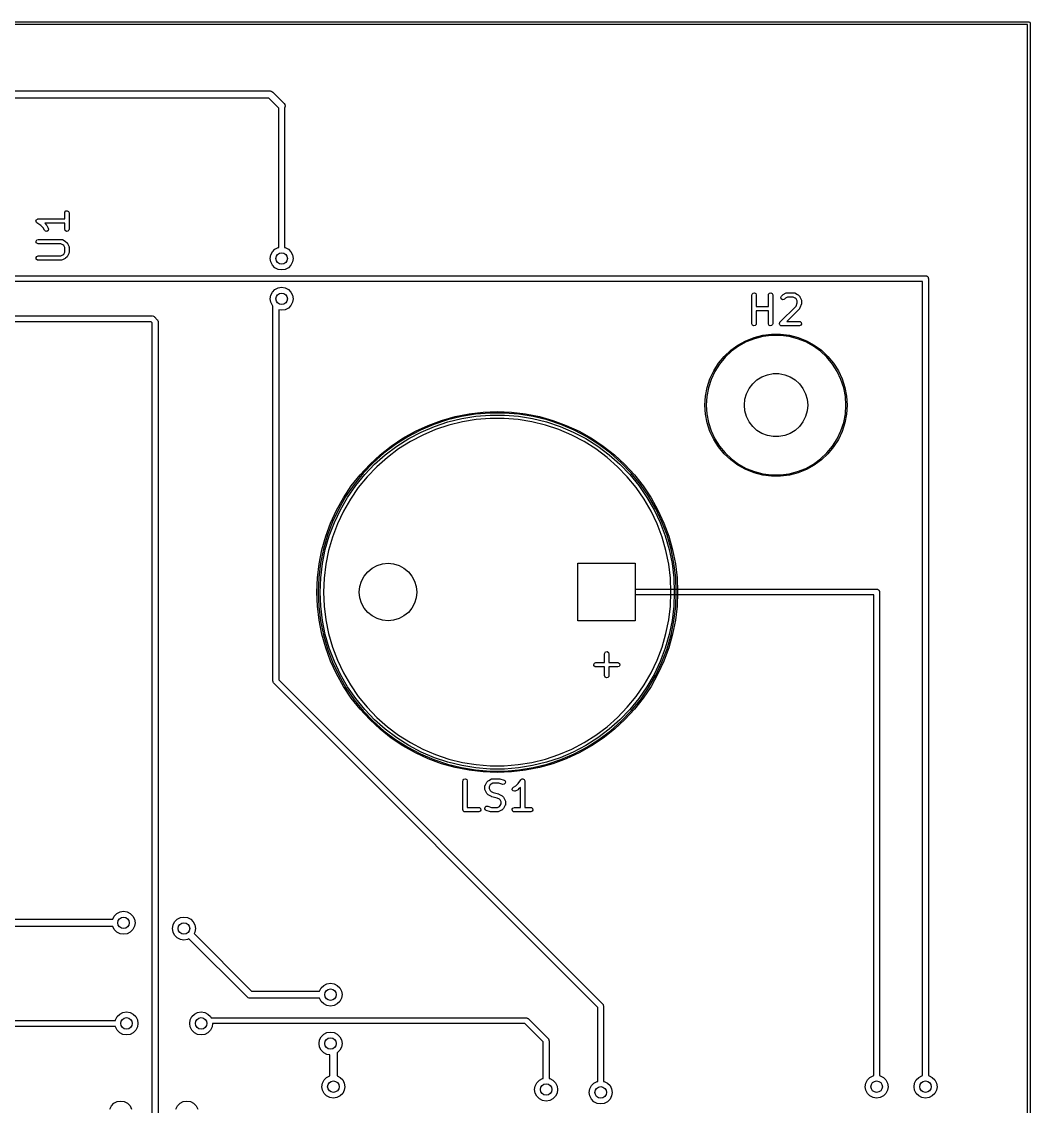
# Model space of a CAD drawing. Extents: x 96 to 198, y -147 to -47.
# Drawn here: x 162.96 to 198.05, y -84.38 to -46.67 of the extents above; entities that cross this region are included whole.
import ezdxf

# ---------------------------------------------------------------- set-up
doc = ezdxf.new("R2010")
doc.units = 0
doc.layers.add('BLACK', color=7, linetype='CONTINUOUS')

msp = doc.modelspace()

# ---------------------------------------------------------------- linework, layer by layer
at = {"layer": 'BLACK', "linetype": 'CONTINUOUS'}
for p, q in [((98.0037, -46.6662), (197.996, -46.6662)), ((197.946, -46.7662), (98.0537, -46.7662)), ((197.946, -146.65), (197.946, -46.7662)), ((197.996, -46.6662), (198.032, -46.6809)), ((198.032, -46.6809), (198.046, -46.7162)), ((198.046, -46.7162), (198.046, -146.7)), ((131.5, -49.075), (171.6, -49.075)), ((171.548, -49.325), (131.552, -49.325)), ((171.898, -49.6752), (171.548, -49.325)), ((171.6, -49.075), (171.622, -49.0782)), ((171.622, -49.0782), (171.627, -49.0779)), ((171.627, -49.0779), (171.629, -49.0792)), ((171.629, -49.0792), (171.635, -49.0801)), ((171.635, -49.0801), (171.661, -49.0968)), ((171.661, -49.0968), (171.688, -49.1116)), ((171.688, -49.1116), (172.088, -49.5116)), ((171.898, -54.515), (171.898, -49.6752)), ((172.088, -49.5116), (172.11, -49.5401)), ((172.125, -49.6089), (172.102, -49.6708)), ((172.102, -49.6708), (172.102, -54.515)), ((172.11, -49.5401), (172.125, -49.6089)), ((163.464, -53.5668), (163.473, -53.5469)), ((163.473, -53.5469), (163.477, -53.545)), ((163.477, -53.545), (163.479, -53.5412)), ((163.479, -53.5412), (163.5, -53.5338)), ((163.5, -53.5338), (163.519, -53.5241)), ((163.519, -53.5241), (163.523, -53.5252)), ((163.523, -53.5252), (163.527, -53.5237)), ((163.527, -53.5237), (164.452, -53.5237)), ((164.452, -53.313), (164.457, -53.2873)), ((164.452, -53.5237), (164.452, -53.313)), ((164.457, -53.2873), (164.49, -53.248)), ((164.49, -53.248), (164.54, -53.2391)), ((164.54, -53.2391), (164.585, -53.2648)), ((164.585, -53.2648), (164.602, -53.313)), ((164.602, -53.313), (164.602, -53.8844)), ((163.453, -53.5939), (163.454, -53.5899)), ((163.459, -53.6148), (163.453, -53.5939)), ((163.454, -53.5857), (163.464, -53.5668)), ((163.454, -53.5899), (163.454, -53.5857)), ((163.462, -53.6362), (163.459, -53.6148)), ((163.466, -53.639), (163.462, -53.6362)), ((163.467, -53.6431), (163.466, -53.639)), ((163.486, -53.6611), (163.467, -53.6431)), ((163.622, -53.7522), (163.486, -53.6611)), ((163.704, -53.8336), (163.622, -53.7522)), ((163.746, -53.9179), (163.704, -53.8336)), ((163.783, -53.9532), (163.746, -53.9179)), ((164.452, -53.6737), (163.756, -53.6737)), ((163.756, -53.6737), (163.819, -53.7361)), ((163.819, -53.7361), (163.831, -53.7545)), ((163.831, -53.7545), (163.833, -53.7556)), ((163.833, -53.7556), (163.88, -53.8509)), ((163.876, -53.9257), (163.834, -53.9563)), ((163.888, -53.8758), (163.876, -53.9257)), ((163.88, -53.8509), (163.888, -53.8758)), ((164.452, -53.8844), (164.452, -53.6737)), ((164.47, -53.9326), (164.452, -53.8844)), ((164.514, -53.9583), (164.47, -53.9326)), ((164.598, -53.9101), (164.565, -53.9494)), ((164.602, -53.8844), (164.598, -53.9101)), ((163.454, -54.3), (163.479, -54.2555)), ((163.462, -54.3505), (163.454, -54.3)), ((163.479, -54.2555), (163.527, -54.238)), ((163.527, -54.238), (164.337, -54.238)), ((163.834, -53.9563), (163.783, -53.9532)), ((164.337, -54.238), (164.363, -54.2425)), ((164.363, -54.2425), (164.366, -54.2454)), ((164.366, -54.2454), (164.37, -54.2459)), ((164.37, -54.2459), (164.466, -54.2935)), ((164.466, -54.2935), (164.484, -54.3069)), ((164.484, -54.3069), (164.485, -54.3076)), ((164.485, -54.3076), (164.533, -54.3552)), ((164.565, -53.9494), (164.514, -53.9583)), ((163.502, -54.3835), (163.462, -54.3505)), ((163.527, -54.388), (163.502, -54.3835)), ((164.319, -54.388), (163.527, -54.388)), ((164.388, -54.4222), (164.319, -54.388)), ((164.418, -54.4526), (164.388, -54.4222)), ((164.452, -54.5212), (164.418, -54.4526)), ((164.418, -54.7447), (164.452, -54.6762)), ((164.452, -54.6762), (164.452, -54.5212)), ((164.533, -54.3552), (164.546, -54.3735)), ((164.546, -54.3735), (164.547, -54.3747)), ((164.547, -54.3747), (164.594, -54.4699)), ((164.594, -54.4699), (164.602, -54.4949)), ((164.602, -54.4949), (164.601, -54.4992)), ((164.601, -54.4992), (164.602, -54.5035)), ((164.602, -54.5035), (164.602, -54.6939)), ((171.62, -54.7753), (171.676, -54.6638)), ((171.676, -54.6638), (171.765, -54.5753)), ((171.765, -54.5753), (171.876, -54.5185)), ((171.876, -54.5185), (171.898, -54.515)), ((172.102, -54.515), (172.124, -54.5185)), ((172.124, -54.5185), (172.235, -54.5753)), ((172.235, -54.5753), (172.324, -54.6638)), ((172.324, -54.6638), (172.38, -54.7753)), ((163.454, -54.8714), (163.479, -54.827)), ((163.462, -54.9219), (163.454, -54.8714)), ((163.502, -54.9549), (163.462, -54.9219)), ((163.479, -54.827), (163.527, -54.8094)), ((163.527, -54.9594), (163.502, -54.9549)), ((163.527, -54.8094), (164.319, -54.8094)), ((164.337, -54.9594), (163.527, -54.9594)), ((164.319, -54.8094), (164.388, -54.7751)), ((164.341, -54.9579), (164.337, -54.9594)), ((164.345, -54.9589), (164.341, -54.9579)), ((164.37, -54.9515), (164.345, -54.9589)), ((164.466, -54.9039), (164.37, -54.9515)), ((164.388, -54.7751), (164.418, -54.7447)), ((164.467, -54.9027), (164.466, -54.9039)), ((164.485, -54.8898), (164.467, -54.9027)), ((164.533, -54.8422), (164.485, -54.8898)), ((164.547, -54.8227), (164.533, -54.8407)), ((164.533, -54.8407), (164.533, -54.8422)), ((164.594, -54.7275), (164.547, -54.8227)), ((164.595, -54.723), (164.594, -54.7275)), ((164.598, -54.7196), (164.595, -54.723)), ((164.602, -54.6939), (164.598, -54.7196)), ((171.6, -54.8989), (171.62, -54.7753)), ((171.62, -55.0225), (171.6, -54.8989)), ((171.676, -55.134), (171.62, -55.0225)), ((172.38, -55.0225), (172.324, -55.134)), ((172.38, -54.7753), (172.4, -54.8989)), ((172.4, -54.8989), (172.38, -55.0225)), ((171.765, -55.2225), (171.676, -55.134)), ((171.876, -55.2793), (171.765, -55.2225)), ((172, -55.2989), (171.876, -55.2793)), ((172.124, -55.2793), (172, -55.2989)), ((172.235, -55.2225), (172.124, -55.2793)), ((172.324, -55.134), (172.235, -55.2225)), ((148.941, -55.4984), (194.4, -55.4984)), ((194.298, -55.7016), (149, -55.7016)), ((194.298, -83.3161), (194.298, -55.7016)), ((194.4, -55.4984), (194.415, -55.5034)), ((194.415, -55.5034), (194.431, -55.5034)), ((194.431, -55.5034), (194.444, -55.5128)), ((194.444, -55.5128), (194.46, -55.5178)), ((194.46, -55.5178), (194.469, -55.5308)), ((194.469, -55.5308), (194.482, -55.5403)), ((194.482, -55.5403), (194.487, -55.5556)), ((194.487, -55.5556), (194.497, -55.5686)), ((194.497, -55.5686), (194.497, -55.5847)), ((194.497, -55.5847), (194.502, -55.6)), ((194.502, -55.6), (194.502, -83.3161)), ((171.6, -56.3011), (171.62, -56.1775)), ((171.62, -56.1775), (171.676, -56.066)), ((171.676, -56.066), (171.765, -55.9775)), ((171.765, -55.9775), (171.876, -55.9207)), ((171.876, -55.9207), (172, -55.9011)), ((172, -55.9011), (172.124, -55.9207)), ((172.124, -55.9207), (172.235, -55.9775)), ((172.235, -55.9775), (172.324, -56.066)), ((172.324, -56.066), (172.38, -56.1775)), ((172.38, -56.1775), (172.4, -56.3011)), ((188.363, -56.1674), (188.368, -56.1417)), ((188.363, -57.1674), (188.363, -56.1674)), ((188.368, -56.1417), (188.401, -56.1024)), ((188.401, -56.1024), (188.451, -56.0935)), ((188.451, -56.0935), (188.496, -56.1192)), ((188.496, -56.1192), (188.513, -56.1674)), ((188.513, -56.1674), (188.513, -56.5686)), ((188.935, -56.1674), (188.939, -56.1417)), ((188.935, -56.5686), (188.935, -56.1674)), ((188.939, -56.1417), (188.972, -56.1024)), ((188.972, -56.1024), (189.023, -56.0935)), ((189.023, -56.0935), (189.067, -56.1192)), ((189.067, -56.1192), (189.085, -56.1674)), ((189.085, -56.1674), (189.085, -57.1674)), ((189.385, -56.2096), (189.433, -56.162)), ((189.433, -56.162), (189.451, -56.1491)), ((189.451, -56.1491), (189.452, -56.1479)), ((189.452, -56.1479), (189.547, -56.1003)), ((189.547, -56.1003), (189.572, -56.0929)), ((189.572, -56.0929), (189.577, -56.0939)), ((189.577, -56.0939), (189.581, -56.0924)), ((189.581, -56.0924), (189.819, -56.0924)), ((189.819, -56.0924), (189.845, -56.0969)), ((189.845, -56.0969), (189.848, -56.0998)), ((189.848, -56.0998), (189.853, -56.1003)), ((189.853, -56.1003), (189.948, -56.1479)), ((189.948, -56.1479), (189.966, -56.1613)), ((189.966, -56.1613), (189.967, -56.162)), ((189.967, -56.162), (190.015, -56.2096)), ((171.62, -56.4247), (171.6, -56.3011)), ((171.676, -56.5362), (171.62, -56.4247)), ((171.698, -56.5582), (171.676, -56.5362)), ((171.698, -69.6), (171.698, -56.5582)), ((172.324, -56.5362), (172.235, -56.6247)), ((172.38, -56.4247), (172.324, -56.5362)), ((172.4, -56.3011), (172.38, -56.4247)), ((188.513, -56.5686), (188.935, -56.5686)), ((189.337, -57.1143), (189.896, -56.5554)), ((189.363, -56.2561), (189.385, -56.2096)), ((189.377, -56.3056), (189.363, -56.2561)), ((189.419, -56.3351), (189.377, -56.3056)), ((189.47, -56.3306), (189.419, -56.3351)), ((189.491, -56.3157), (189.47, -56.3306)), ((189.53, -56.2766), (189.491, -56.3157)), ((189.599, -56.2424), (189.53, -56.2766)), ((189.801, -56.2424), (189.599, -56.2424)), ((189.87, -56.2766), (189.801, -56.2424)), ((189.9, -56.307), (189.87, -56.2766)), ((189.896, -56.5554), (189.935, -56.4409)), ((189.935, -56.3756), (189.9, -56.307)), ((189.935, -56.4409), (189.935, -56.3756)), ((190.015, -56.2096), (190.028, -56.228)), ((190.028, -56.228), (190.029, -56.2291)), ((190.029, -56.2291), (190.077, -56.3243)), ((190.081, -56.4768), (190.033, -56.6197)), ((190.077, -56.3243), (190.084, -56.3493)), ((190.085, -56.4531), (190.081, -56.4752)), ((190.081, -56.4752), (190.081, -56.4768)), ((190.084, -56.3493), (190.083, -56.3536)), ((190.083, -56.3536), (190.085, -56.3579)), ((190.085, -56.3579), (190.085, -56.4531)), ((146.452, -56.8984), (167.5, -56.8984)), ((167.5, -56.8984), (167.508, -56.9009)), ((167.508, -56.9009), (167.516, -56.8997)), ((167.516, -56.8997), (167.537, -56.9105)), ((167.537, -56.9105), (167.56, -56.9178)), ((167.56, -56.9178), (167.565, -56.9244)), ((167.565, -56.9244), (167.572, -56.9282)), ((167.572, -56.9282), (167.672, -57.0282)), ((172, -56.7011), (171.902, -56.6855)), ((171.902, -56.6855), (171.902, -69.5579)), ((172.124, -56.6815), (172, -56.7011)), ((172.235, -56.6247), (172.124, -56.6815)), ((188.935, -56.7186), (188.513, -56.7186)), ((188.513, -56.7186), (188.513, -57.1674)), ((188.935, -57.1674), (188.935, -56.7186)), ((190.015, -56.649), (189.572, -57.0924)), ((190.017, -56.6449), (190.015, -56.649)), ((190.021, -56.6426), (190.017, -56.6449)), ((190.033, -56.6197), (190.021, -56.6426)), ((167.458, -57.1016), (146.495, -57.1016)), ((167.498, -57.1421), (167.458, -57.1016)), ((167.498, -96.2579), (167.498, -57.1421)), ((167.672, -57.0282), (167.676, -57.0355)), ((167.676, -57.0355), (167.682, -57.0403)), ((167.682, -57.0403), (167.69, -57.0629)), ((167.69, -57.0629), (167.7, -57.0841)), ((167.7, -57.0841), (167.699, -57.0922)), ((167.699, -57.0922), (167.702, -57.1)), ((167.702, -57.1), (167.702, -96.3)), ((188.381, -57.2156), (188.363, -57.1674)), ((188.425, -57.2412), (188.381, -57.2156)), ((188.476, -57.2323), (188.425, -57.2412)), ((188.509, -57.193), (188.476, -57.2323)), ((188.513, -57.1674), (188.509, -57.193)), ((188.952, -57.2156), (188.935, -57.1674)), ((188.996, -57.2412), (188.952, -57.2156)), ((189.047, -57.2323), (188.996, -57.2412)), ((189.08, -57.193), (189.047, -57.2323)), ((189.085, -57.1674), (189.08, -57.193)), ((189.316, -57.1608), (189.317, -57.1577)), ((189.322, -57.1826), (189.316, -57.1608)), ((189.317, -57.1544), (189.328, -57.1348)), ((189.317, -57.1577), (189.317, -57.1544)), ((189.326, -57.2049), (189.322, -57.1826)), ((189.328, -57.2071), (189.326, -57.2049)), ((189.328, -57.1348), (189.337, -57.1143)), ((189.329, -57.2104), (189.328, -57.2071)), ((189.348, -57.2233), (189.329, -57.2104)), ((189.365, -57.2379), (189.348, -57.2233)), ((189.369, -57.2387), (189.365, -57.2379)), ((189.371, -57.2398), (189.369, -57.2387)), ((189.374, -57.2395), (189.371, -57.2398)), ((189.39, -57.2424), (189.374, -57.2395)), ((190.01, -57.2424), (189.39, -57.2424)), ((189.572, -57.0924), (190.01, -57.0924)), ((190.01, -57.0924), (190.035, -57.0969)), ((190.058, -57.2248), (190.01, -57.2424)), ((190.035, -57.0969), (190.074, -57.1299)), ((190.083, -57.1804), (190.058, -57.2248)), ((190.074, -57.1299), (190.083, -57.1804)), ((188.146, -57.7606), (188.435, -57.6461)), ((188.449, -57.6891), (188.165, -57.8015)), ((188.435, -57.6461), (188.736, -57.5688)), ((188.745, -57.6132), (188.449, -57.6891)), ((188.736, -57.5688), (189.045, -57.5299)), ((189.047, -57.575), (188.745, -57.6132)), ((189.045, -57.5299), (189.355, -57.5299)), ((189.353, -57.575), (189.047, -57.575)), ((189.655, -57.6132), (189.353, -57.575)), ((189.355, -57.5299), (189.664, -57.5688)), ((189.951, -57.6891), (189.655, -57.6132)), ((189.664, -57.5688), (189.965, -57.6461)), ((190.235, -57.8015), (189.951, -57.6891)), ((189.965, -57.6461), (190.254, -57.7606)), ((187.622, -58.093), (187.874, -57.9103)), ((187.898, -57.9485), (187.651, -58.1278)), ((187.874, -57.9103), (188.146, -57.7606)), ((188.165, -57.8015), (187.898, -57.9485)), ((190.502, -57.9485), (190.235, -57.8015)), ((190.254, -57.7606), (190.526, -57.9103)), ((190.749, -58.1278), (190.502, -57.9485)), ((190.526, -57.9103), (190.778, -58.093)), ((187.198, -58.5452), (187.396, -58.3057)), ((187.429, -58.3367), (187.234, -58.5718)), ((187.396, -58.3057), (187.622, -58.093)), ((187.651, -58.1278), (187.429, -58.3367)), ((190.971, -58.3367), (190.749, -58.1278)), ((190.778, -58.093), (191.004, -58.3057)), ((191.166, -58.5718), (190.971, -58.3367)), ((191.004, -58.3057), (191.202, -58.5452)), ((186.899, -59.0889), (187.031, -58.8077)), ((187.071, -58.8294), (186.941, -59.1055)), ((187.031, -58.8077), (187.198, -58.5452)), ((187.234, -58.5718), (187.071, -58.8294)), ((191.329, -58.8294), (191.166, -58.5718)), ((191.202, -58.5452), (191.369, -58.8077)), ((191.459, -59.1055), (191.329, -58.8294)), ((191.369, -58.8077), (191.501, -59.0889)), ((186.803, -59.3845), (186.899, -59.0889)), ((186.941, -59.1055), (186.847, -59.3957)), ((188.387, -59.2589), (188.537, -59.1222)), ((188.537, -59.1222), (188.71, -59.0153)), ((188.71, -59.0153), (188.899, -58.942)), ((188.899, -58.942), (189.099, -58.9047)), ((189.099, -58.9047), (189.301, -58.9047)), ((189.301, -58.9047), (189.501, -58.942)), ((189.501, -58.942), (189.69, -59.0153)), ((189.69, -59.0153), (189.863, -59.1222)), ((189.863, -59.1222), (190.013, -59.2589)), ((191.553, -59.3957), (191.459, -59.1055)), ((191.501, -59.0889), (191.597, -59.3845)), ((186.745, -59.6898), (186.803, -59.3845)), ((186.847, -59.3957), (186.789, -59.6955)), ((188.174, -59.6026), (188.265, -59.4209)), ((188.265, -59.4209), (188.387, -59.2589)), ((190.013, -59.2589), (190.135, -59.4209)), ((190.135, -59.4209), (190.226, -59.6026)), ((191.611, -59.6955), (191.553, -59.3957)), ((191.597, -59.3845), (191.655, -59.6898)), ((186.725, -60), (186.745, -59.6898)), ((186.789, -59.6955), (186.77, -60)), ((188.1, -60), (188.119, -59.7979)), ((188.119, -59.7979), (188.174, -59.6026)), ((190.226, -59.6026), (190.281, -59.7979)), ((190.281, -59.7979), (190.3, -60)), ((191.63, -60), (191.611, -59.6955)), ((191.655, -59.6898), (191.675, -60)), ((178.035, -60.3984), (178.518, -60.3023)), ((178.749, -60.3154), (178.254, -60.3959)), ((178.518, -60.3023), (179.008, -60.2443)), ((179.249, -60.275), (178.749, -60.3154)), ((178.757, -60.3849), (179.252, -60.345)), ((179.008, -60.2443), (179.5, -60.225)), ((179.751, -60.275), (179.249, -60.275)), ((179.252, -60.345), (179.748, -60.345)), ((179.5, -60.225), (179.992, -60.2443)), ((179.748, -60.345), (180.243, -60.3849)), ((180.251, -60.3154), (179.751, -60.275)), ((179.992, -60.2443), (180.482, -60.3023)), ((180.746, -60.3959), (180.251, -60.3154)), ((180.482, -60.3023), (180.965, -60.3984)), ((186.745, -60.3102), (186.725, -60)), ((186.803, -60.6155), (186.745, -60.3102)), ((186.77, -60), (186.789, -60.3045)), ((186.789, -60.3045), (186.847, -60.6043)), ((188.119, -60.2021), (188.1, -60)), ((188.174, -60.3974), (188.119, -60.2021)), ((190.281, -60.2021), (190.226, -60.3974)), ((190.3, -60), (190.281, -60.2021)), ((191.553, -60.6043), (191.611, -60.3045)), ((191.655, -60.3102), (191.597, -60.6155)), ((191.611, -60.3045), (191.63, -60)), ((191.675, -60), (191.655, -60.3102)), ((176.651, -60.9089), (177.099, -60.7027)), ((177.291, -60.6748), (176.829, -60.8715)), ((177.099, -60.7027), (177.561, -60.5321)), ((177.767, -60.5159), (177.291, -60.6748)), ((177.316, -60.7403), (177.786, -60.5832)), ((177.818, -60.6938), (177.356, -60.8479)), ((177.561, -60.5321), (178.035, -60.3984)), ((178.254, -60.3959), (177.767, -60.5159)), ((177.786, -60.5832), (178.268, -60.4645)), ((178.291, -60.5773), (177.818, -60.6938)), ((178.268, -60.4645), (178.757, -60.3849)), ((178.771, -60.4992), (178.291, -60.5773)), ((179.257, -60.46), (178.771, -60.4992)), ((179.743, -60.46), (179.257, -60.46)), ((180.229, -60.4992), (179.743, -60.46)), ((180.709, -60.5773), (180.229, -60.4992)), ((180.243, -60.3849), (180.732, -60.4645)), ((181.182, -60.6938), (180.709, -60.5773)), ((180.732, -60.4645), (181.214, -60.5832)), ((181.233, -60.5159), (180.746, -60.3959)), ((180.965, -60.3984), (181.439, -60.5321)), ((181.644, -60.8479), (181.182, -60.6938)), ((181.214, -60.5832), (181.684, -60.7403)), ((181.709, -60.6748), (181.233, -60.5159)), ((181.439, -60.5321), (181.901, -60.7027)), ((182.171, -60.8715), (181.709, -60.6748)), ((181.901, -60.7027), (182.349, -60.9089)), ((186.899, -60.9111), (186.803, -60.6155)), ((186.847, -60.6043), (186.941, -60.8945)), ((188.265, -60.5791), (188.174, -60.3974)), ((188.387, -60.7411), (188.265, -60.5791)), ((190.135, -60.5791), (190.013, -60.7411)), ((190.226, -60.3974), (190.135, -60.5791)), ((191.459, -60.8945), (191.553, -60.6043)), ((191.597, -60.6155), (191.501, -60.9111)), ((176.221, -61.1497), (176.651, -60.9089)), ((176.829, -60.8715), (176.385, -61.1046)), ((176.42, -61.1653), (176.859, -60.9347)), ((176.909, -61.0387), (176.478, -61.265)), ((176.859, -60.9347), (177.316, -60.7403)), ((177.356, -60.8479), (176.909, -61.0387)), ((182.091, -61.0387), (181.644, -60.8479)), ((181.684, -60.7403), (182.141, -60.9347)), ((182.522, -61.265), (182.091, -61.0387)), ((182.141, -60.9347), (182.58, -61.1653)), ((182.615, -61.1046), (182.171, -60.8715)), ((182.349, -60.9089), (182.779, -61.1497)), ((187.031, -61.1923), (186.899, -60.9111)), ((186.941, -60.8945), (187.071, -61.1706)), ((188.537, -60.8778), (188.387, -60.7411)), ((188.71, -60.9847), (188.537, -60.8778)), ((188.899, -61.058), (188.71, -60.9847)), ((189.099, -61.0953), (188.899, -61.058)), ((189.301, -61.0953), (189.099, -61.0953)), ((189.501, -61.058), (189.301, -61.0953)), ((189.69, -60.9847), (189.501, -61.058)), ((189.863, -60.8778), (189.69, -60.9847)), ((190.013, -60.7411), (189.863, -60.8778)), ((191.329, -61.1706), (191.459, -60.8945)), ((191.501, -60.9111), (191.369, -61.1923)), ((175.425, -61.7285), (175.812, -61.4234)), ((175.961, -61.3728), (175.56, -61.6742)), ((175.604, -61.7284), (176.001, -61.4304)), ((175.812, -61.4234), (176.221, -61.1497)), ((176.385, -61.1046), (175.961, -61.3728)), ((176.001, -61.4304), (176.42, -61.1653)), ((176.478, -61.265), (176.066, -61.5251)), ((182.934, -61.5251), (182.522, -61.265)), ((182.58, -61.1653), (182.999, -61.4304)), ((183.039, -61.3728), (182.615, -61.1046)), ((182.779, -61.1497), (183.188, -61.4234)), ((182.999, -61.4304), (183.396, -61.7284)), ((183.44, -61.6742), (183.039, -61.3728)), ((183.188, -61.4234), (183.575, -61.7285)), ((187.198, -61.4548), (187.031, -61.1923)), ((187.071, -61.1706), (187.234, -61.4282)), ((187.396, -61.6943), (187.198, -61.4548)), ((187.234, -61.4282), (187.429, -61.6633)), ((190.971, -61.6633), (191.166, -61.4282)), ((191.202, -61.4548), (191.004, -61.6943)), ((191.166, -61.4282), (191.329, -61.1706)), ((191.369, -61.1923), (191.202, -61.4548)), ((175.063, -62.0629), (175.425, -61.7285)), ((175.56, -61.6742), (175.184, -62.0069)), ((175.233, -62.0574), (175.604, -61.7284)), ((175.677, -61.8176), (175.313, -62.1404)), ((176.066, -61.5251), (175.677, -61.8176)), ((183.323, -61.8176), (182.934, -61.5251)), ((183.687, -62.1404), (183.323, -61.8176)), ((183.396, -61.7284), (183.767, -62.0574)), ((183.816, -62.0069), (183.44, -61.6742)), ((183.575, -61.7285), (183.937, -62.0629)), ((187.622, -61.907), (187.396, -61.6943)), ((187.429, -61.6633), (187.651, -61.8722)), ((190.749, -61.8722), (190.971, -61.6633)), ((191.004, -61.6943), (190.778, -61.907)), ((174.728, -62.4247), (175.063, -62.0629)), ((175.184, -62.0069), (174.837, -62.3687)), ((174.889, -62.4152), (175.233, -62.0574)), ((175.313, -62.1404), (174.975, -62.4915)), ((184.025, -62.4915), (183.687, -62.1404)), ((183.767, -62.0574), (184.111, -62.4152)), ((184.163, -62.3687), (183.816, -62.0069)), ((183.937, -62.0629), (184.272, -62.4247)), ((187.874, -62.0897), (187.622, -61.907)), ((187.651, -61.8722), (187.898, -62.0515)), ((188.146, -62.2394), (187.874, -62.0897)), ((187.898, -62.0515), (188.165, -62.1985)), ((188.165, -62.1985), (188.449, -62.3109)), ((189.951, -62.3109), (190.235, -62.1985)), ((190.235, -62.1985), (190.502, -62.0515)), ((190.526, -62.0897), (190.254, -62.2394)), ((190.502, -62.0515), (190.749, -61.8722)), ((190.778, -61.907), (190.526, -62.0897)), ((174.423, -62.8116), (174.728, -62.4247)), ((174.837, -62.3687), (174.519, -62.7573)), ((174.575, -62.7994), (174.889, -62.4152)), ((174.975, -62.4915), (174.667, -62.8686)), ((184.333, -62.8686), (184.025, -62.4915)), ((184.111, -62.4152), (184.425, -62.7994)), ((184.481, -62.7573), (184.163, -62.3687)), ((184.272, -62.4247), (184.577, -62.8116)), ((188.435, -62.3539), (188.146, -62.2394)), ((188.736, -62.4312), (188.435, -62.3539)), ((188.449, -62.3109), (188.745, -62.3868)), ((189.045, -62.4701), (188.736, -62.4312)), ((188.745, -62.3868), (189.047, -62.425)), ((189.355, -62.4701), (189.045, -62.4701)), ((189.047, -62.425), (189.353, -62.425)), ((189.353, -62.425), (189.655, -62.3868)), ((189.664, -62.4312), (189.355, -62.4701)), ((189.655, -62.3868), (189.951, -62.3109)), ((189.965, -62.3539), (189.664, -62.4312)), ((190.254, -62.2394), (189.965, -62.3539)), ((174.15, -63.2213), (174.423, -62.8116)), ((174.519, -62.7573), (174.234, -63.1702)), ((174.294, -63.2077), (174.575, -62.7994)), ((174.667, -62.8686), (174.391, -63.2692)), ((184.609, -63.2692), (184.333, -62.8686)), ((184.425, -62.7994), (184.706, -63.2077)), ((184.766, -63.1702), (184.481, -62.7573)), ((184.577, -62.8116), (184.85, -63.2213)), ((173.909, -63.6512), (174.15, -63.2213)), ((174.234, -63.1702), (173.984, -63.6047)), ((174.046, -63.6373), (174.294, -63.2077)), ((174.391, -63.2692), (174.148, -63.6908)), ((184.852, -63.6908), (184.609, -63.2692)), ((184.706, -63.2077), (184.954, -63.6373)), ((185.016, -63.6047), (184.766, -63.1702)), ((184.85, -63.2213), (185.091, -63.6512)), ((173.703, -64.0987), (173.909, -63.6512)), ((173.984, -63.6047), (173.768, -64.058)), ((173.833, -64.0855), (174.046, -63.6373)), ((174.148, -63.6908), (173.939, -64.1306)), ((185.061, -64.1306), (184.852, -63.6908)), ((184.954, -63.6373), (185.167, -64.0855)), ((185.232, -64.058), (185.016, -63.6047)), ((185.091, -63.6512), (185.297, -64.0987)), ((173.532, -64.5609), (173.703, -64.0987)), ((173.768, -64.058), (173.591, -64.5271)), ((173.657, -64.5493), (173.833, -64.0855)), ((185.167, -64.0855), (185.343, -64.5493)), ((185.409, -64.5271), (185.232, -64.058)), ((185.297, -64.0987), (185.468, -64.5609)), ((173.939, -64.1306), (173.766, -64.5858)), ((185.234, -64.5858), (185.061, -64.1306)), ((173.398, -65.0351), (173.532, -64.5609)), ((173.591, -64.5271), (173.451, -65.0091)), ((173.519, -65.0258), (173.657, -64.5493)), ((173.766, -64.5858), (173.631, -65.0534)), ((185.369, -65.0534), (185.234, -64.5858)), ((185.343, -64.5493), (185.481, -65.0258)), ((185.549, -65.0091), (185.409, -64.5271)), ((185.468, -64.5609), (185.602, -65.0351)), ((173.302, -65.5184), (173.398, -65.0351)), ((173.451, -65.0091), (173.351, -65.5006)), ((173.42, -65.5119), (173.519, -65.0258)), ((173.631, -65.0534), (173.533, -65.5303)), ((185.467, -65.5303), (185.369, -65.0534)), ((185.481, -65.0258), (185.58, -65.5119)), ((185.649, -65.5006), (185.549, -65.0091)), ((185.602, -65.0351), (185.698, -65.5184)), ((173.244, -66.0077), (173.302, -65.5184)), ((173.351, -65.5006), (173.29, -65.9987)), ((173.36, -66.0043), (173.42, -65.5119)), ((173.533, -65.5303), (173.475, -66.0136)), ((175.144, -65.6685), (175.317, -65.5761)), ((175.144, -65.6685), (175.317, -65.5761)), ((175.317, -65.5761), (175.505, -65.5192)), ((175.317, -65.5761), (175.505, -65.5192)), ((175.505, -65.5192), (175.7, -65.5)), ((175.505, -65.5192), (175.7, -65.5)), ((175.7, -65.5), (175.895, -65.5192)), ((175.7, -65.5), (175.895, -65.5192)), ((175.895, -65.5192), (176.083, -65.5761)), ((175.895, -65.5192), (176.083, -65.5761)), ((176.083, -65.5761), (176.256, -65.6685)), ((176.083, -65.5761), (176.256, -65.6685)), ((182.3, -67.5), (182.3, -65.5)), ((182.3, -65.5), (184.3, -65.5)), ((182.3, -67.5), (182.3, -65.5)), ((182.3, -65.5), (184.3, -65.5)), ((184.3, -65.5), (184.3, -66.3984)), ((184.3, -65.5), (184.3, -67.5)), ((185.525, -66.0136), (185.467, -65.5303)), ((185.58, -65.5119), (185.64, -66.0043)), ((185.71, -65.9987), (185.649, -65.5006)), ((185.698, -65.5184), (185.756, -66.0077)), ((173.29, -65.9987), (173.27, -66.5)), ((174.776, -66.1173), (174.869, -65.9444)), ((174.776, -66.1173), (174.869, -65.9444)), ((174.869, -65.9444), (174.993, -65.7929)), ((174.869, -65.9444), (174.993, -65.7929)), ((174.993, -65.7929), (175.144, -65.6685)), ((174.993, -65.7929), (175.144, -65.6685)), ((176.256, -65.6685), (176.407, -65.7929)), ((176.256, -65.6685), (176.407, -65.7929)), ((176.407, -65.7929), (176.531, -65.9444)), ((176.407, -65.7929), (176.531, -65.9444)), ((176.531, -65.9444), (176.624, -66.1173)), ((176.531, -65.9444), (176.624, -66.1173)), ((185.73, -66.5), (185.71, -65.9987)), ((173.225, -66.5), (173.244, -66.0077)), ((173.34, -66.5), (173.36, -66.0043)), ((173.475, -66.0136), (173.455, -66.5)), ((174.7, -66.5), (174.719, -66.3049)), ((174.7, -66.5), (174.719, -66.3049)), ((174.719, -66.3049), (174.776, -66.1173)), ((174.719, -66.3049), (174.776, -66.1173)), ((176.624, -66.1173), (176.681, -66.3049)), ((176.624, -66.1173), (176.681, -66.3049)), ((176.681, -66.3049), (176.7, -66.5)), ((176.681, -66.3049), (176.7, -66.5)), ((185.545, -66.5), (185.525, -66.0136)), ((185.64, -66.0043), (185.66, -66.5)), ((185.756, -66.0077), (185.775, -66.5)), ((173.244, -66.9923), (173.225, -66.5)), ((173.27, -66.5), (173.29, -67.0013)), ((173.36, -66.9957), (173.34, -66.5)), ((173.455, -66.5), (173.475, -66.9864)), ((174.719, -66.6951), (174.7, -66.5)), ((174.719, -66.6951), (174.7, -66.5)), ((174.776, -66.8827), (174.719, -66.6951)), ((174.776, -66.8827), (174.719, -66.6951)), ((176.681, -66.6951), (176.624, -66.8827)), ((176.681, -66.6951), (176.624, -66.8827)), ((176.7, -66.5), (176.681, -66.6951)), ((176.7, -66.5), (176.681, -66.6951)), ((184.3, -66.3984), (192.7, -66.3984)), ((192.598, -66.6016), (184.3, -66.6016)), ((184.3, -66.6016), (184.3, -67.5)), ((185.525, -66.9864), (185.545, -66.5)), ((185.66, -66.5), (185.64, -66.9957)), ((185.71, -67.0013), (185.73, -66.5)), ((185.775, -66.5), (185.756, -66.9923)), ((192.598, -83.3161), (192.598, -66.6016)), ((192.7, -66.3984), (192.715, -66.4034)), ((192.715, -66.4034), (192.731, -66.4034)), ((192.731, -66.4034), (192.744, -66.4128)), ((192.744, -66.4128), (192.76, -66.4178)), ((192.76, -66.4178), (192.769, -66.4308)), ((192.769, -66.4308), (192.782, -66.4403)), ((192.782, -66.4403), (192.787, -66.4556)), ((192.787, -66.4556), (192.797, -66.4686)), ((192.797, -66.4686), (192.797, -66.4847)), ((192.797, -66.4847), (192.802, -66.5)), ((192.802, -66.5), (192.802, -83.3161)), ((173.302, -67.4816), (173.244, -66.9923)), ((173.29, -67.0013), (173.351, -67.4994)), ((173.42, -67.4881), (173.36, -66.9957)), ((173.475, -66.9864), (173.533, -67.4697)), ((174.869, -67.0556), (174.776, -66.8827)), ((174.869, -67.0556), (174.776, -66.8827)), ((174.993, -67.2071), (174.869, -67.0556)), ((174.993, -67.2071), (174.869, -67.0556)), ((176.531, -67.0556), (176.407, -67.2071)), ((176.531, -67.0556), (176.407, -67.2071)), ((176.624, -66.8827), (176.531, -67.0556)), ((176.624, -66.8827), (176.531, -67.0556)), ((185.467, -67.4697), (185.525, -66.9864)), ((185.64, -66.9957), (185.58, -67.4881)), ((185.649, -67.4994), (185.71, -67.0013)), ((185.756, -66.9923), (185.698, -67.4816)), ((173.398, -67.9649), (173.302, -67.4816)), ((173.351, -67.4994), (173.451, -67.9909)), ((173.519, -67.9742), (173.42, -67.4881)), ((173.533, -67.4697), (173.631, -67.9466)), ((175.144, -67.3315), (174.993, -67.2071)), ((175.144, -67.3315), (174.993, -67.2071)), ((175.317, -67.4239), (175.144, -67.3315)), ((175.317, -67.4239), (175.144, -67.3315)), ((175.505, -67.4808), (175.317, -67.4239)), ((175.505, -67.4808), (175.317, -67.4239)), ((175.7, -67.5), (175.505, -67.4808)), ((175.7, -67.5), (175.505, -67.4808)), ((175.895, -67.4808), (175.7, -67.5)), ((175.895, -67.4808), (175.7, -67.5)), ((176.083, -67.4239), (175.895, -67.4808)), ((176.083, -67.4239), (175.895, -67.4808)), ((176.256, -67.3315), (176.083, -67.4239)), ((176.256, -67.3315), (176.083, -67.4239)), ((176.407, -67.2071), (176.256, -67.3315)), ((176.407, -67.2071), (176.256, -67.3315)), ((184.3, -67.5), (182.3, -67.5)), ((184.3, -67.5), (182.3, -67.5)), ((185.369, -67.9466), (185.467, -67.4697)), ((185.58, -67.4881), (185.481, -67.9742)), ((185.549, -67.9909), (185.649, -67.4994)), ((185.698, -67.4816), (185.602, -67.9649)), ((173.532, -68.4391), (173.398, -67.9649)), ((173.451, -67.9909), (173.591, -68.4729)), ((173.657, -68.4507), (173.519, -67.9742)), ((173.631, -67.9466), (173.766, -68.4142)), ((185.234, -68.4142), (185.369, -67.9466)), ((185.481, -67.9742), (185.343, -68.4507)), ((185.409, -68.4729), (185.549, -67.9909)), ((185.602, -67.9649), (185.468, -68.4391)), ((173.703, -68.9013), (173.532, -68.4391)), ((173.591, -68.4729), (173.768, -68.942)), ((173.833, -68.9145), (173.657, -68.4507)), ((173.766, -68.4142), (173.939, -68.8694)), ((183.235, -68.6455), (183.24, -68.6198)), ((183.24, -68.6198), (183.272, -68.5805)), ((183.272, -68.5805), (183.323, -68.5716)), ((183.323, -68.5716), (183.367, -68.5973)), ((183.367, -68.5973), (183.385, -68.6455)), ((185.061, -68.8694), (185.234, -68.4142)), ((185.343, -68.4507), (185.167, -68.9145)), ((185.232, -68.942), (185.409, -68.4729)), ((185.468, -68.4391), (185.297, -68.9013)), ((173.909, -69.3488), (173.703, -68.9013)), ((173.768, -68.942), (173.984, -69.3952)), ((174.046, -69.3627), (173.833, -68.9145)), ((173.939, -68.8694), (174.148, -69.3092)), ((182.855, -69.0134), (182.881, -68.969)), ((182.864, -69.0639), (182.855, -69.0134)), ((182.881, -68.969), (182.929, -68.9514)), ((182.929, -68.9514), (183.235, -68.9514)), ((183.235, -68.9514), (183.235, -68.6455)), ((183.385, -68.6455), (183.385, -68.9514)), ((183.385, -68.9514), (183.691, -68.9514)), ((183.691, -68.9514), (183.717, -68.956)), ((183.717, -68.956), (183.756, -68.9889)), ((183.756, -68.9889), (183.765, -69.0395)), ((184.852, -69.3092), (185.061, -68.8694)), ((185.167, -68.9145), (184.954, -69.3627)), ((185.016, -69.3952), (185.232, -68.942)), ((185.297, -68.9013), (185.091, -69.3488)), ((174.15, -69.7787), (173.909, -69.3488)), ((173.984, -69.3952), (174.234, -69.8297)), ((174.294, -69.7923), (174.046, -69.3627)), ((174.148, -69.3092), (174.391, -69.7308)), ((182.903, -69.0969), (182.864, -69.0639)), ((182.929, -69.1014), (182.903, -69.0969)), ((183.235, -69.1014), (182.929, -69.1014)), ((183.235, -69.4074), (183.235, -69.1014)), ((183.691, -69.1014), (183.385, -69.1014)), ((183.385, -69.1014), (183.385, -69.4074)), ((183.739, -69.0839), (183.691, -69.1014)), ((183.765, -69.0395), (183.739, -69.0839)), ((184.609, -69.7308), (184.852, -69.3092)), ((184.954, -69.3627), (184.706, -69.7923)), ((184.766, -69.8297), (185.016, -69.3952)), ((185.091, -69.3488), (184.85, -69.7787)), ((171.701, -69.6078), (171.698, -69.6)), ((171.7, -69.6159), (171.701, -69.6078)), ((171.71, -69.6371), (171.7, -69.6159)), ((171.718, -69.6597), (171.71, -69.6371)), ((171.724, -69.6645), (171.718, -69.6597)), ((171.728, -69.6718), (171.724, -69.6645)), ((182.998, -80.9421), (171.728, -69.6718)), ((171.902, -69.5579), (183.172, -80.8282)), ((174.391, -69.7308), (174.667, -70.1314)), ((183.253, -69.4556), (183.235, -69.4074)), ((183.297, -69.4812), (183.253, -69.4556)), ((183.347, -69.4723), (183.297, -69.4812)), ((183.38, -69.433), (183.347, -69.4723)), ((183.385, -69.4074), (183.38, -69.433)), ((184.333, -70.1314), (184.609, -69.7308)), ((174.423, -70.1884), (174.15, -69.7787)), ((174.234, -69.8297), (174.519, -70.2427)), ((174.575, -70.2006), (174.294, -69.7923)), ((174.667, -70.1314), (174.975, -70.5085)), ((184.025, -70.5085), (184.333, -70.1314)), ((184.706, -69.7923), (184.425, -70.2006)), ((184.481, -70.2427), (184.766, -69.8297)), ((184.85, -69.7787), (184.577, -70.1884)), ((174.728, -70.5753), (174.423, -70.1884)), ((174.519, -70.2427), (174.837, -70.6313)), ((174.889, -70.5848), (174.575, -70.2006)), ((174.975, -70.5085), (175.313, -70.8596)), ((183.687, -70.8596), (184.025, -70.5085)), ((184.425, -70.2006), (184.111, -70.5848)), ((184.163, -70.6313), (184.481, -70.2427)), ((184.577, -70.1884), (184.272, -70.5753)), ((175.063, -70.9371), (174.728, -70.5753)), ((174.837, -70.6313), (175.184, -70.9931)), ((175.233, -70.9426), (174.889, -70.5848)), ((175.313, -70.8596), (175.677, -71.1824)), ((183.323, -71.1824), (183.687, -70.8596)), ((184.111, -70.5848), (183.767, -70.9426)), ((183.816, -70.9931), (184.163, -70.6313)), ((184.272, -70.5753), (183.937, -70.9371)), ((175.425, -71.2715), (175.063, -70.9371)), ((175.184, -70.9931), (175.56, -71.3258)), ((175.604, -71.2716), (175.233, -70.9426)), ((175.812, -71.5766), (175.425, -71.2715)), ((176.001, -71.5696), (175.604, -71.2716)), ((175.677, -71.1824), (176.066, -71.4749)), ((182.934, -71.4749), (183.323, -71.1824)), ((183.396, -71.2716), (182.999, -71.5696)), ((183.575, -71.2715), (183.188, -71.5766)), ((183.767, -70.9426), (183.396, -71.2716)), ((183.44, -71.3258), (183.816, -70.9931)), ((183.937, -70.9371), (183.575, -71.2715)), ((175.56, -71.3258), (175.961, -71.6272)), ((176.221, -71.8503), (175.812, -71.5766)), ((175.961, -71.6272), (176.385, -71.8954)), ((176.42, -71.8347), (176.001, -71.5696)), ((176.066, -71.4749), (176.478, -71.735)), ((182.522, -71.735), (182.934, -71.4749)), ((182.999, -71.5696), (182.58, -71.8347)), ((182.615, -71.8954), (183.039, -71.6272)), ((183.188, -71.5766), (182.779, -71.8503)), ((183.039, -71.6272), (183.44, -71.3258)), ((176.651, -72.0911), (176.221, -71.8503)), ((176.385, -71.8954), (176.829, -72.1285)), ((176.859, -72.0653), (176.42, -71.8347)), ((176.478, -71.735), (176.909, -71.9613)), ((176.909, -71.9613), (177.356, -72.1521)), ((181.644, -72.1521), (182.091, -71.9613)), ((182.091, -71.9613), (182.522, -71.735)), ((182.58, -71.8347), (182.141, -72.0653)), ((182.171, -72.1285), (182.615, -71.8954)), ((182.779, -71.8503), (182.349, -72.0911)), ((177.099, -72.2973), (176.651, -72.0911)), ((176.829, -72.1285), (177.291, -72.3252)), ((177.316, -72.2597), (176.859, -72.0653)), ((177.561, -72.4679), (177.099, -72.2973)), ((177.291, -72.3252), (177.767, -72.4841)), ((177.786, -72.4168), (177.316, -72.2597)), ((177.356, -72.1521), (177.818, -72.3062)), ((177.818, -72.3062), (178.291, -72.4227)), ((180.709, -72.4227), (181.182, -72.3062)), ((181.182, -72.3062), (181.644, -72.1521)), ((181.684, -72.2597), (181.214, -72.4168)), ((181.233, -72.4841), (181.709, -72.3252)), ((181.901, -72.2973), (181.439, -72.4679)), ((182.141, -72.0653), (181.684, -72.2597)), ((181.709, -72.3252), (182.171, -72.1285)), ((182.349, -72.0911), (181.901, -72.2973)), ((178.035, -72.6016), (177.561, -72.4679)), ((177.767, -72.4841), (178.254, -72.6041)), ((178.268, -72.5355), (177.786, -72.4168)), ((178.518, -72.6977), (178.035, -72.6016)), ((178.254, -72.6041), (178.749, -72.6846)), ((178.757, -72.6151), (178.268, -72.5355)), ((178.291, -72.4227), (178.771, -72.5008)), ((179.008, -72.7557), (178.518, -72.6977)), ((178.749, -72.6846), (179.249, -72.725)), ((179.252, -72.655), (178.757, -72.6151)), ((178.771, -72.5008), (179.257, -72.54)), ((179.5, -72.775), (179.008, -72.7557)), ((179.249, -72.725), (179.751, -72.725)), ((179.748, -72.655), (179.252, -72.655)), ((179.257, -72.54), (179.743, -72.54)), ((179.992, -72.7557), (179.5, -72.775)), ((179.743, -72.54), (180.229, -72.5008)), ((180.243, -72.6151), (179.748, -72.655)), ((179.751, -72.725), (180.251, -72.6846)), ((180.482, -72.6977), (179.992, -72.7557)), ((180.229, -72.5008), (180.709, -72.4227)), ((180.732, -72.5355), (180.243, -72.6151)), ((180.251, -72.6846), (180.746, -72.6041)), ((180.965, -72.6016), (180.482, -72.6977)), ((181.214, -72.4168), (180.732, -72.5355)), ((180.746, -72.6041), (181.233, -72.4841)), ((181.439, -72.4679), (180.965, -72.6016)), ((178.306, -73.0674), (178.31, -73.0417)), ((178.306, -74.0674), (178.306, -73.0674)), ((178.31, -73.0417), (178.343, -73.0024)), ((178.343, -73.0024), (178.394, -72.9935)), ((178.394, -72.9935), (178.438, -73.0192)), ((178.438, -73.0192), (178.456, -73.0674)), ((178.456, -73.0674), (178.456, -73.9924)), ((179.076, -73.2243), (179.123, -73.1291)), ((179.123, -73.1291), (179.137, -73.1111)), ((179.137, -73.1096), (179.185, -73.062)), ((179.137, -73.1111), (179.137, -73.1096)), ((179.185, -73.062), (179.203, -73.0491)), ((179.203, -73.0491), (179.205, -73.0479)), ((179.205, -73.0479), (179.3, -73.0003)), ((179.351, -73.1424), (179.283, -73.1766)), ((179.3, -73.0003), (179.325, -72.9929)), ((179.325, -72.9929), (179.329, -72.9939)), ((179.329, -72.9939), (179.333, -72.9924)), ((179.333, -72.9924), (179.571, -72.9924)), ((179.559, -73.1424), (179.351, -73.1424)), ((179.691, -73.1862), (179.559, -73.1424)), ((179.571, -72.9924), (179.594, -72.9963)), ((179.594, -72.9963), (179.595, -72.9962)), ((179.595, -72.9962), (179.738, -73.0438)), ((179.738, -73.0438), (179.761, -73.0563)), ((179.78, -73.1507), (179.742, -73.1847)), ((179.761, -73.0563), (179.788, -73.1)), ((179.788, -73.1), (179.78, -73.1507)), ((180.146, -73.2438), (180.227, -73.1625)), ((180.227, -73.1625), (180.319, -73.0258)), ((180.319, -73.0258), (180.337, -73.0069)), ((180.337, -73.0069), (180.341, -73.0057)), ((180.341, -73.0057), (180.343, -73.0024)), ((180.343, -73.0024), (180.365, -72.9986)), ((180.365, -72.9986), (180.386, -72.9925)), ((180.386, -72.9925), (180.39, -72.9943)), ((180.39, -72.9943), (180.394, -72.9935)), ((180.394, -72.9935), (180.413, -73.0044)), ((180.413, -73.0044), (180.433, -73.0131)), ((180.433, -73.0131), (180.435, -73.017)), ((180.435, -73.017), (180.438, -73.0192)), ((180.438, -73.0192), (180.446, -73.0396)), ((180.446, -73.0396), (180.455, -73.0591)), ((180.455, -73.0591), (180.454, -73.0633)), ((180.454, -73.0633), (180.456, -73.0674)), ((180.456, -73.0674), (180.456, -73.9924)), ((179.068, -73.2579), (179.072, -73.2322)), ((179.068, -73.3531), (179.068, -73.2579)), ((179.069, -73.3573), (179.068, -73.3531)), ((179.068, -73.3617), (179.069, -73.3573)), ((179.076, -73.3866), (179.068, -73.3617)), ((179.072, -73.2322), (179.075, -73.2288)), ((179.075, -73.2288), (179.076, -73.2243)), ((179.123, -73.4819), (179.076, -73.3866)), ((179.125, -73.483), (179.123, -73.4819)), ((179.137, -73.5014), (179.125, -73.483)), ((179.185, -73.549), (179.137, -73.5014)), ((179.252, -73.207), (179.218, -73.2756)), ((179.218, -73.2756), (179.218, -73.3354)), ((179.218, -73.3354), (179.252, -73.4039)), ((179.283, -73.1766), (179.252, -73.207)), ((179.252, -73.4039), (179.283, -73.4343)), ((179.283, -73.4343), (179.36, -73.4728)), ((179.36, -73.4728), (179.542, -73.5184)), ((179.542, -73.5184), (179.554, -73.5237)), ((179.554, -73.5237), (179.557, -73.5241)), ((179.557, -73.5241), (179.653, -73.5717)), ((179.742, -73.1847), (179.691, -73.1862)), ((180.023, -73.3745), (180.026, -73.3233)), ((180.054, -73.4157), (180.023, -73.3745)), ((180.026, -73.3233), (180.062, -73.286)), ((180.104, -73.4276), (180.054, -73.4157)), ((180.062, -73.286), (180.146, -73.2438)), ((180.129, -73.4202), (180.104, -73.4276)), ((180.224, -73.3726), (180.129, -73.4202)), ((180.225, -73.3714), (180.224, -73.3726)), ((180.244, -73.3585), (180.225, -73.3714)), ((180.306, -73.2961), (180.244, -73.3585)), ((180.306, -73.9924), (180.306, -73.2961)), ((179.187, -73.5497), (179.185, -73.549)), ((179.205, -73.563), (179.187, -73.5497)), ((179.3, -73.6107), (179.205, -73.563)), ((179.303, -73.6111), (179.3, -73.6107)), ((179.315, -73.6163), (179.303, -73.6111)), ((179.498, -73.662), (179.315, -73.6163)), ((179.575, -73.7004), (179.498, -73.662)), ((179.605, -73.7309), (179.575, -73.7004)), ((179.639, -73.7994), (179.605, -73.7309)), ((179.605, -73.9277), (179.639, -73.8592)), ((179.639, -73.8592), (179.639, -73.7994)), ((179.653, -73.5717), (179.671, -73.5851)), ((179.671, -73.5851), (179.672, -73.5858)), ((179.672, -73.5858), (179.72, -73.6334)), ((179.72, -73.6334), (179.733, -73.6518)), ((179.733, -73.6518), (179.734, -73.6529)), ((179.734, -73.6529), (179.781, -73.7481)), ((179.781, -73.9104), (179.734, -74.0057)), ((179.781, -73.7481), (179.789, -73.7731)), ((179.782, -73.906), (179.781, -73.9104)), ((179.785, -73.9026), (179.782, -73.906)), ((179.789, -73.8769), (179.785, -73.9026)), ((179.789, -73.7731), (179.788, -73.7775)), ((179.788, -73.7775), (179.789, -73.7817)), ((179.789, -73.7817), (179.789, -73.8769)), ((178.313, -74.0857), (178.306, -74.0674)), ((178.316, -74.1049), (178.313, -74.0857)), ((178.321, -74.1092), (178.316, -74.1049)), ((178.323, -74.1156), (178.321, -74.1092)), ((178.34, -74.1253), (178.323, -74.1156)), ((178.355, -74.1379), (178.34, -74.1253)), ((178.365, -74.1396), (178.355, -74.1379)), ((178.368, -74.1412), (178.365, -74.1396)), ((178.371, -74.1407), (178.368, -74.1412)), ((178.381, -74.1424), (178.371, -74.1407)), ((178.857, -74.1424), (178.381, -74.1424)), ((178.456, -73.9924), (178.857, -73.9924)), ((178.857, -73.9924), (178.883, -73.9969)), ((178.905, -74.1248), (178.857, -74.1424)), ((178.883, -73.9969), (178.922, -74.0299)), ((178.931, -74.0804), (178.905, -74.1248)), ((178.922, -74.0299), (178.931, -74.0804)), ((179.069, -74.0348), (179.077, -73.984)), ((179.096, -74.0785), (179.069, -74.0348)), ((179.077, -73.984), (179.115, -73.95)), ((179.119, -74.0909), (179.096, -74.0785)), ((179.115, -73.95), (179.167, -73.9486)), ((179.262, -74.1385), (179.119, -74.0909)), ((179.167, -73.9486), (179.298, -73.9924)), ((179.264, -74.1385), (179.262, -74.1385)), ((179.286, -74.1424), (179.264, -74.1385)), ((179.524, -74.1424), (179.286, -74.1424)), ((179.298, -73.9924), (179.506, -73.9924)), ((179.506, -73.9924), (179.575, -73.9581)), ((179.528, -74.1408), (179.524, -74.1424)), ((179.532, -74.1419), (179.528, -74.1408)), ((179.557, -74.1345), (179.532, -74.1419)), ((179.653, -74.0868), (179.557, -74.1345)), ((179.575, -73.9581), (179.605, -73.9277)), ((179.654, -74.0857), (179.653, -74.0868)), ((179.672, -74.0728), (179.654, -74.0857)), ((179.72, -74.0252), (179.672, -74.0728)), ((179.734, -74.0057), (179.72, -74.0237)), ((179.72, -74.0237), (179.72, -74.0252)), ((180.021, -74.0544), (180.047, -74.0099)), ((180.03, -74.1049), (180.021, -74.0544)), ((180.07, -74.1379), (180.03, -74.1049)), ((180.047, -74.0099), (180.095, -73.9924)), ((180.095, -74.1424), (180.07, -74.1379)), ((180.095, -73.9924), (180.306, -73.9924)), ((180.667, -74.1424), (180.095, -74.1424)), ((180.456, -73.9924), (180.667, -73.9924)), ((180.667, -73.9924), (180.692, -73.9969)), ((180.715, -74.1248), (180.667, -74.1424)), ((180.692, -73.9969), (180.732, -74.0299)), ((180.741, -74.0804), (180.715, -74.1248)), ((180.732, -74.0299), (180.741, -74.0804)), ((166.176, -77.7649), (166.265, -77.6764)), ((166.265, -77.6764), (166.376, -77.6196)), ((166.376, -77.6196), (166.5, -77.6)), ((166.5, -77.6), (166.624, -77.6196)), ((166.624, -77.6196), (166.735, -77.6764)), ((166.735, -77.6764), (166.824, -77.7649)), ((152.14, -77.873), (166.121, -77.873)), ((166.121, -77.873), (166.176, -77.7649)), ((166.824, -77.7649), (166.88, -77.8764)), ((166.88, -77.8764), (166.9, -78)), ((166.9, -78), (166.88, -78.1236)), ((168.22, -78.0764), (168.276, -77.9649)), ((168.276, -77.9649), (168.365, -77.8764)), ((168.365, -77.8764), (168.476, -77.8196)), ((168.476, -77.8196), (168.6, -77.8)), ((168.6, -77.8), (168.724, -77.8196)), ((168.724, -77.8196), (168.835, -77.8764)), ((168.835, -77.8764), (168.924, -77.9649)), ((168.924, -77.9649), (168.98, -78.0764)), ((166.121, -78.127), (152.088, -78.127)), ((166.176, -78.2351), (166.121, -78.127)), ((166.265, -78.3236), (166.176, -78.2351)), ((166.376, -78.3804), (166.265, -78.3236)), ((166.5, -78.4), (166.376, -78.3804)), ((166.624, -78.3804), (166.5, -78.4)), ((166.735, -78.3236), (166.624, -78.3804)), ((166.824, -78.2351), (166.735, -78.3236)), ((166.88, -78.1236), (166.824, -78.2351)), ((168.2, -78.2), (168.22, -78.0764)), ((168.22, -78.3236), (168.2, -78.2)), ((168.276, -78.4351), (168.22, -78.3236)), ((168.365, -78.5236), (168.276, -78.4351)), ((168.98, -78.3236), (168.954, -78.3748)), ((168.954, -78.3748), (170.953, -80.373)), ((168.98, -78.0764), (169, -78.2)), ((169, -78.2), (168.98, -78.3236)), ((168.476, -78.5804), (168.365, -78.5236)), ((168.6, -78.6), (168.476, -78.5804)), ((168.724, -78.5804), (168.6, -78.6)), ((168.775, -78.5544), (168.724, -78.5804)), ((170.81, -80.5898), (168.775, -78.5544)), ((173.321, -80.373), (173.376, -80.2649)), ((173.376, -80.2649), (173.465, -80.1764)), ((173.465, -80.1764), (173.576, -80.1196)), ((173.576, -80.1196), (173.7, -80.1)), ((173.7, -80.1), (173.824, -80.1196)), ((173.824, -80.1196), (173.935, -80.1764)), ((173.935, -80.1764), (174.024, -80.2649)), ((174.024, -80.2649), (174.08, -80.3764)), ((170.838, -80.6049), (170.81, -80.5898)), ((170.864, -80.6219), (170.838, -80.6049)), ((170.871, -80.6228), (170.864, -80.6219)), ((170.873, -80.6241), (170.871, -80.6228)), ((170.878, -80.6238), (170.873, -80.6241)), ((170.9, -80.627), (170.878, -80.6238)), ((173.321, -80.627), (170.9, -80.627)), ((170.953, -80.373), (173.321, -80.373)), ((173.376, -80.7351), (173.321, -80.627)), ((174.08, -80.6236), (174.024, -80.7351)), ((174.08, -80.3764), (174.1, -80.5)), ((174.1, -80.5), (174.08, -80.6236)), ((173.465, -80.8236), (173.376, -80.7351)), ((173.576, -80.8804), (173.465, -80.8236)), ((173.7, -80.9), (173.576, -80.8804)), ((173.824, -80.8804), (173.7, -80.9)), ((173.935, -80.8236), (173.824, -80.8804)), ((174.024, -80.7351), (173.935, -80.8236)), ((182.998, -83.515), (182.998, -80.9421)), ((183.172, -80.8282), (183.176, -80.8355)), ((183.176, -80.8355), (183.182, -80.8403)), ((183.182, -80.8403), (183.19, -80.8629)), ((183.19, -80.8629), (183.2, -80.8841)), ((183.2, -80.8841), (183.199, -80.8922)), ((183.199, -80.8922), (183.202, -80.9)), ((183.202, -80.9), (183.202, -83.515)), ((162.34, -81.3984), (166.216, -81.3984)), ((166.216, -81.3984), (166.22, -81.3764)), ((166.22, -81.3764), (166.276, -81.2649)), ((166.276, -81.2649), (166.365, -81.1764)), ((166.365, -81.1764), (166.476, -81.1196)), ((166.476, -81.1196), (166.6, -81.1)), ((166.6, -81.1), (166.724, -81.1196)), ((166.724, -81.1196), (166.835, -81.1764)), ((166.835, -81.1764), (166.924, -81.2649)), ((166.924, -81.2649), (166.98, -81.3764)), ((166.98, -81.3764), (167, -81.5)), ((168.8, -81.5), (168.82, -81.3764)), ((168.82, -81.3764), (168.876, -81.2649)), ((168.876, -81.2649), (168.965, -81.1764)), ((168.965, -81.1764), (169.076, -81.1196)), ((169.076, -81.1196), (169.2, -81.1)), ((169.2, -81.1), (169.324, -81.1196)), ((169.324, -81.1196), (169.435, -81.1764)), ((169.435, -81.1764), (169.524, -81.2649)), ((169.524, -81.2649), (169.542, -81.3016)), ((169.542, -81.3016), (180.503, -81.3016)), ((180.503, -81.3016), (180.511, -81.3041)), ((180.511, -81.3041), (180.519, -81.3029)), ((180.519, -81.3029), (180.54, -81.3137)), ((180.54, -81.3137), (180.563, -81.321)), ((180.563, -81.321), (180.568, -81.3276)), ((180.568, -81.3276), (180.575, -81.3314)), ((180.575, -81.3314), (181.272, -82.0282)), ((166.216, -81.6016), (162.382, -81.6016)), ((166.22, -81.6236), (166.216, -81.6016)), ((166.276, -81.7351), (166.22, -81.6236)), ((166.365, -81.8236), (166.276, -81.7351)), ((166.476, -81.8804), (166.365, -81.8236)), ((166.835, -81.8236), (166.724, -81.8804)), ((166.924, -81.7351), (166.835, -81.8236)), ((166.98, -81.6236), (166.924, -81.7351)), ((167, -81.5), (166.98, -81.6236)), ((168.82, -81.6236), (168.8, -81.5)), ((168.876, -81.7351), (168.82, -81.6236)), ((168.965, -81.8236), (168.876, -81.7351)), ((169.076, -81.8804), (168.965, -81.8236)), ((169.435, -81.8236), (169.324, -81.8804)), ((169.524, -81.7351), (169.435, -81.8236)), ((169.58, -81.6236), (169.524, -81.7351)), ((169.599, -81.5048), (169.58, -81.6236)), ((180.461, -81.5048), (169.599, -81.5048)), ((173.465, -81.8764), (173.576, -81.8196)), ((173.576, -81.8196), (173.7, -81.8)), ((173.7, -81.8), (173.824, -81.8196)), ((173.824, -81.8196), (173.935, -81.8764)), ((181.098, -82.1421), (180.461, -81.5048)), ((166.6, -81.9), (166.476, -81.8804)), ((166.724, -81.8804), (166.6, -81.9)), ((169.2, -81.9), (169.076, -81.8804)), ((169.324, -81.8804), (169.2, -81.9)), ((173.3, -82.2), (173.32, -82.0764)), ((173.32, -82.3236), (173.3, -82.2)), ((173.32, -82.0764), (173.376, -81.9649)), ((173.376, -81.9649), (173.465, -81.8764)), ((173.935, -81.8764), (174.024, -81.9649)), ((174.024, -81.9649), (174.08, -82.0764)), ((174.08, -82.0764), (174.1, -82.2)), ((174.1, -82.2), (174.08, -82.3236)), ((181.098, -83.4161), (181.098, -82.1421)), ((181.272, -82.0282), (181.276, -82.0355)), ((181.276, -82.0355), (181.282, -82.0403)), ((181.282, -82.0403), (181.29, -82.0629)), ((181.29, -82.0629), (181.3, -82.0841)), ((181.3, -82.0841), (181.299, -82.0922)), ((181.299, -82.0922), (181.302, -82.1)), ((181.302, -82.1), (181.302, -83.4161)), ((173.376, -82.4351), (173.32, -82.3236)), ((173.465, -82.5236), (173.376, -82.4351)), ((173.576, -82.5804), (173.465, -82.5236)), ((173.673, -82.5957), (173.576, -82.5804)), ((173.673, -83.3213), (173.673, -82.5957)), ((173.935, -82.5236), (173.927, -82.5277)), ((173.927, -82.5277), (173.927, -83.3213)), ((174.024, -82.4351), (173.935, -82.5236)), ((174.08, -82.3236), (174.024, -82.4351)), ((173.565, -83.3764), (173.673, -83.3213)), ((173.927, -83.3213), (174.035, -83.3764)), ((192.465, -83.3764), (192.576, -83.3196)), ((192.576, -83.3196), (192.598, -83.3161)), ((192.802, -83.3161), (192.824, -83.3196)), ((192.824, -83.3196), (192.935, -83.3764)), ((194.165, -83.3764), (194.276, -83.3196)), ((194.276, -83.3196), (194.298, -83.3161)), ((194.502, -83.3161), (194.524, -83.3196)), ((194.524, -83.3196), (194.635, -83.3764)), ((173.4, -83.7), (173.42, -83.5764)), ((173.42, -83.8236), (173.4, -83.7)), ((173.42, -83.5764), (173.476, -83.4649)), ((173.476, -83.4649), (173.565, -83.3764)), ((174.035, -83.3764), (174.124, -83.4649)), ((174.124, -83.4649), (174.18, -83.5764)), ((174.18, -83.5764), (174.2, -83.7)), ((174.2, -83.7), (174.18, -83.8236)), ((180.8, -83.8), (180.82, -83.6764)), ((180.82, -83.6764), (180.876, -83.5649)), ((180.876, -83.5649), (180.965, -83.4764)), ((180.965, -83.4764), (181.076, -83.4196)), ((181.076, -83.4196), (181.098, -83.4161)), ((181.302, -83.4161), (181.324, -83.4196)), ((181.324, -83.4196), (181.435, -83.4764)), ((181.435, -83.4764), (181.524, -83.5649)), ((181.524, -83.5649), (181.58, -83.6764)), ((181.58, -83.6764), (181.6, -83.8)), ((182.72, -83.7753), (182.776, -83.6638)), ((182.776, -83.6638), (182.865, -83.5753)), ((182.865, -83.5753), (182.976, -83.5185)), ((182.976, -83.5185), (182.998, -83.515)), ((183.202, -83.515), (183.224, -83.5185)), ((183.224, -83.5185), (183.335, -83.5753)), ((183.335, -83.5753), (183.424, -83.6638)), ((183.424, -83.6638), (183.48, -83.7753)), ((192.3, -83.7), (192.32, -83.5764)), ((192.32, -83.8236), (192.3, -83.7)), ((192.32, -83.5764), (192.376, -83.4649)), ((192.376, -83.4649), (192.465, -83.3764)), ((192.935, -83.3764), (193.024, -83.4649)), ((193.024, -83.4649), (193.08, -83.5764)), ((193.08, -83.5764), (193.1, -83.7)), ((193.1, -83.7), (193.08, -83.8236)), ((194, -83.7), (194.02, -83.5764)), ((194.02, -83.8236), (194, -83.7)), ((194.02, -83.5764), (194.076, -83.4649)), ((194.076, -83.4649), (194.165, -83.3764)), ((194.635, -83.3764), (194.724, -83.4649)), ((194.724, -83.4649), (194.78, -83.5764)), ((194.78, -83.5764), (194.8, -83.7)), ((194.8, -83.7), (194.78, -83.8236)), ((173.476, -83.9351), (173.42, -83.8236)), ((173.565, -84.0236), (173.476, -83.9351)), ((173.676, -84.0804), (173.565, -84.0236)), ((173.8, -84.1), (173.676, -84.0804)), ((173.924, -84.0804), (173.8, -84.1)), ((174.035, -84.0236), (173.924, -84.0804)), ((174.124, -83.9351), (174.035, -84.0236)), ((174.18, -83.8236), (174.124, -83.9351)), ((180.82, -83.9236), (180.8, -83.8)), ((180.876, -84.0351), (180.82, -83.9236)), ((180.965, -84.1236), (180.876, -84.0351)), ((181.524, -84.0351), (181.435, -84.1236)), ((181.58, -83.9236), (181.524, -84.0351)), ((181.6, -83.8), (181.58, -83.9236)), ((182.7, -83.8989), (182.72, -83.7753)), ((182.72, -84.0225), (182.7, -83.8989)), ((182.776, -84.134), (182.72, -84.0225)), ((183.48, -84.0225), (183.424, -84.134)), ((183.48, -83.7753), (183.5, -83.8989)), ((183.5, -83.8989), (183.48, -84.0225)), ((192.376, -83.9351), (192.32, -83.8236)), ((192.465, -84.0236), (192.376, -83.9351)), ((192.576, -84.0804), (192.465, -84.0236)), ((192.7, -84.1), (192.576, -84.0804)), ((192.824, -84.0804), (192.7, -84.1)), ((192.935, -84.0236), (192.824, -84.0804)), ((193.024, -83.9351), (192.935, -84.0236)), ((193.08, -83.8236), (193.024, -83.9351)), ((194.076, -83.9351), (194.02, -83.8236)), ((194.165, -84.0236), (194.076, -83.9351)), ((194.276, -84.0804), (194.165, -84.0236)), ((194.4, -84.1), (194.276, -84.0804)), ((194.524, -84.0804), (194.4, -84.1)), ((194.635, -84.0236), (194.524, -84.0804)), ((194.724, -83.9351), (194.635, -84.0236)), ((194.78, -83.8236), (194.724, -83.9351)), ((166.02, -84.4764), (166.076, -84.3649)), ((166.076, -84.3649), (166.165, -84.2764)), ((166.165, -84.2764), (166.276, -84.2196)), ((166.276, -84.2196), (166.4, -84.2)), ((166.4, -84.2), (166.524, -84.2196)), ((166.524, -84.2196), (166.635, -84.2764)), ((166.635, -84.2764), (166.724, -84.3649)), ((166.724, -84.3649), (166.78, -84.4764)), ((168.32, -84.4764), (168.376, -84.3649)), ((168.376, -84.3649), (168.465, -84.2764)), ((168.465, -84.2764), (168.576, -84.2196)), ((168.576, -84.2196), (168.7, -84.2)), ((168.7, -84.2), (168.824, -84.2196)), ((168.824, -84.2196), (168.935, -84.2764)), ((168.935, -84.2764), (169.024, -84.3649)), ((169.024, -84.3649), (169.08, -84.4764)), ((181.076, -84.1804), (180.965, -84.1236)), ((181.2, -84.2), (181.076, -84.1804)), ((181.324, -84.1804), (181.2, -84.2)), ((181.435, -84.1236), (181.324, -84.1804)), ((182.865, -84.2225), (182.776, -84.134)), ((182.976, -84.2793), (182.865, -84.2225)), ((183.1, -84.2989), (182.976, -84.2793)), ((183.224, -84.2793), (183.1, -84.2989)), ((183.335, -84.2225), (183.224, -84.2793)), ((183.424, -84.134), (183.335, -84.2225))]:
    msp.add_line(p, q, dxfattribs=at)
at = {"layer": 'BLACK'}
for centre in [(172, -54.8989), (172, -56.3011), (166.5, -78), (168.6, -78.2), (173.7, -80.5), (166.6, -81.5), (169.2, -81.5), (173.7, -82.2), (173.8, -83.7), (181.2, -83.8), (183.1, -83.8989), (192.7, -83.7), (194.4, -83.7)]:
    msp.add_circle(centre, 0.2, dxfattribs=at)

doc.saveas('drawing.dxf')
